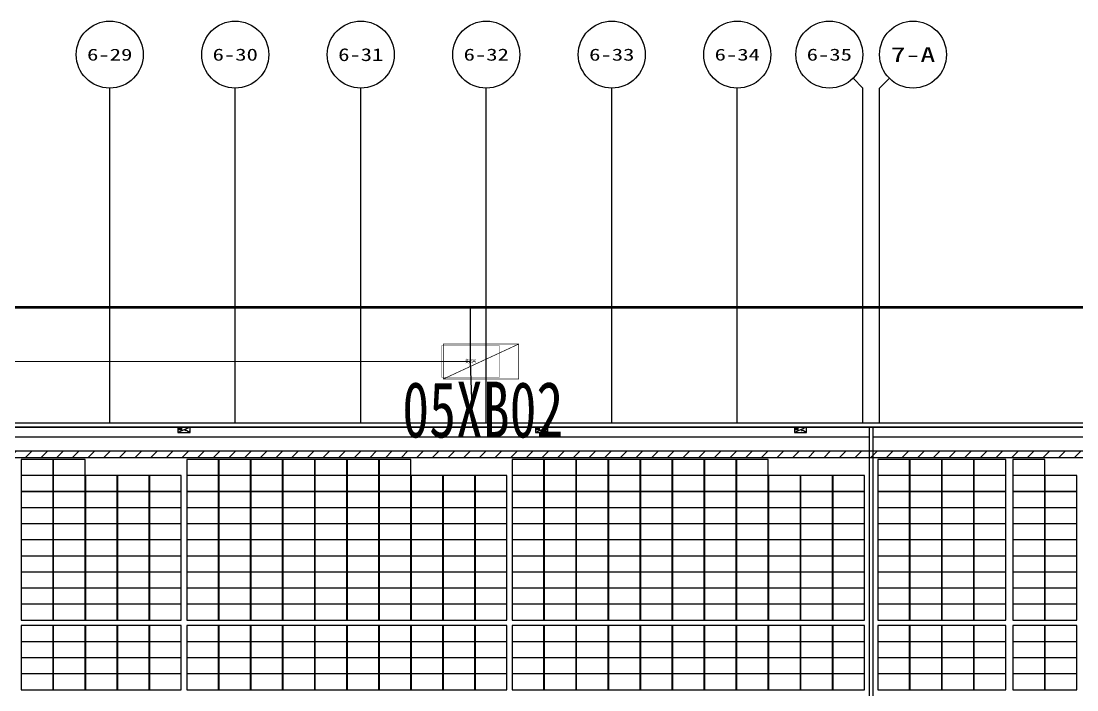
# Model space of a CAD drawing. Header units: metres. Extents: x 1218 to 2690, y 1163 to 1758.
# Drawn here: x 2329.3 to 2405, y 1475 to 1522.9 of the extents above; entities that cross this region are included whole.
import ezdxf
from ezdxf.enums import TextEntityAlignment as Align

# ---------------------------------------------------------------- set-up
doc = ezdxf.new("R2010")
doc.units = ezdxf.units.M
for name, color, linetype in [('AXIS', 3, 'Continuous'), ('AXIS_TEXT', 7, 'Continuous'), ('WALL', 9, 'Continuous'), ('单元区域外轮廓', 7, 'ByLayer'), ('屋脊线', 7, 'ByLayer'), ('接线图文字', 7, 'Continuous'), ('电缆通道', 7, 'ByLayer'), ('箱变', 7, 'ByLayer'), ('箱逆', 2, 'Continuous'), ('组件', 7, 'ByLayer'), ('运维走道板', 1, 'Continuous'), ('逆变器', 7, 'ByLayer')]:
    doc.layers.add(name, color=color, linetype=linetype)
doc.styles.add('Albedo', font='gbenor', dxfattribs={"bigfont": 'gbcbig'})
doc.styles.add('COMPLEX', font='COMPLEX')
doc.styles.add('仿宋1250', font='txt', dxfattribs={"width": 0.7071, "height": 1250})

# ---------------------------------------------------------------- blocks, each defined once
blk = doc.blocks.new('_AXISO')
blk.add_circle((0, 0), 0.5)
at = {"layer": 'AXIS_TEXT', "style": 'COMPLEX', "width": 1.041667}
blk.add_attdef('A', text='', height=0.56, dxfattribs=at).set_placement((-0.25, -0.28), (0.25, -0.28), align=Align.FIT)
blk = doc.blocks.new('DT1')
at = {"layer": 'AXIS', "color": 252, "true_color": 0x939598}
for p, q in [((1128160, 2023104), (1128160, 2047104)), ((1137160, 2023104), (1137160, 2047104)), ((1146160, 2023104), (1146160, 2047104)), ((1155160, 2023104), (1155160, 2047104)), ((1164160, 2023104), (1164160, 2047104)), ((1173160, 2023104), (1173160, 2047104)), ((1181457, 2047807), (1182160, 2047104)), ((1182160, 2023104), (1182160, 2047104)), ((1184063, 2047807), (1183360, 2047104)), ((1183360, 2023104), (1183360, 2047104))]:
    blk.add_line(p, q, dxfattribs=at)
at = {"layer": 'WALL'}
for p, q in [((1243660, 2023104), (77860, 2023104)), ((1243360, 2022804), (78160, 2022804))]:
    blk.add_line(p, q, dxfattribs=at)
for points in [[(1182610, 2022104), (875710, 2022104)], [(1243360, 2022104), (1182910, 2022104)]]:
    blk.add_lwpolyline(points, dxfattribs=at)
blk.add_lwpolyline([(1182910, 1865404), (1182910, 2022804), (1182610, 2022804), (1182610, 1865404)], close=True, dxfattribs=at)
at = {"layer": 'AXIS', "color": 252, "true_color": 0x939598}
ref = blk.add_blockref('_AXISO', (1128160, 2049504), dxfattribs=dict(at, xscale=4800, yscale=4800, zscale=4800))
ref.add_attrib('A', '6-29', dxfattribs={"layer": 'AXIS_TEXT', "height": 853.1}).set_placement((1126535, 2049077), (1129785, 2049077), align=Align.FIT)
ref = blk.add_blockref('_AXISO', (1137160, 2049504), dxfattribs=dict(at, xscale=4800, yscale=4800, zscale=4800))
ref.add_attrib('A', '6-30', dxfattribs={"layer": 'AXIS_TEXT', "height": 863.2}).set_placement((1135536, 2049072), (1138783, 2049072), align=Align.FIT)
ref = blk.add_blockref('_AXISO', (1146160, 2049504), dxfattribs=dict(at, xscale=4800, yscale=4800, zscale=4800))
ref.add_attrib('A', '6-31', dxfattribs={"layer": 'AXIS_TEXT', "height": 917.3}).set_placement((1144544, 2049045), (1147776, 2049045), align=Align.FIT)
ref = blk.add_blockref('_AXISO', (1155160, 2049504), dxfattribs=dict(at, xscale=4800, yscale=4800, zscale=4800))
ref.add_attrib('A', '6-32', dxfattribs={"layer": 'AXIS_TEXT', "height": 863.2}).set_placement((1153536, 2049072), (1156783, 2049072), align=Align.FIT)
ref = blk.add_blockref('_AXISO', (1164160, 2049504), dxfattribs=dict(at, xscale=4800, yscale=4800, zscale=4800))
ref.add_attrib('A', '6-33', dxfattribs={"layer": 'AXIS_TEXT', "height": 863.2}).set_placement((1162536, 2049072), (1165783, 2049072), align=Align.FIT)
ref = blk.add_blockref('_AXISO', (1173160, 2049504), dxfattribs=dict(at, xscale=4800, yscale=4800, zscale=4800))
ref.add_attrib('A', '6-34', dxfattribs={"layer": 'AXIS_TEXT', "height": 843.2}).set_placement((1171534, 2049082), (1174786, 2049082), align=Align.FIT)
ref = blk.add_blockref('_AXISO', (1179760, 2049504), dxfattribs=dict(at, xscale=4800, yscale=4800, zscale=4800))
ref.add_attrib('A', '6-35', dxfattribs={"layer": 'AXIS_TEXT', "height": 863.2}).set_placement((1178136, 2049072), (1181383, 2049072), align=Align.FIT)
ref = blk.add_blockref('_AXISO', (1185760, 2049504), dxfattribs=dict(at, xscale=4800, yscale=4800, zscale=4800))
ref.add_attrib('A', '7-A', dxfattribs={"layer": 'AXIS_TEXT', "height": 1047.5}).set_placement((1184164, 2048980), (1187356, 2048980), align=Align.FIT)
blk = doc.blocks.new('*U582')
at = {"layer": '单元区域外轮廓', "color": 2}
blk.add_polyline3d([(582600, -78700, 12000), (-582600, -78700, 12000), (-582600, 78700, 12000), (582600, 78700, 12000)], close=True, dxfattribs=at)
at = {"flags": 1}
for tag in ['unit_id', 'unit_name', 'parapet_height', 'ground_elevation', 'is_enable_parapet']:
    blk.add_attdef(tag, (0, 0), '', height=2.5, dxfattribs=at)
blk = doc.blocks.new('*U583')
at = {"layer": '屋脊线', "color": 30}
blk.add_line((582600, 78700, 12000), (-582600, 78700, 12000), dxfattribs=at)
at = {"flags": 1}
for tag in ['unit_id', 'unit_name']:
    blk.add_attdef(tag, (0, 0), '', height=2.5, dxfattribs=at)
blk = doc.blocks.new('*U586')
at = {"color": 0}
blk.add_polyline3d([(0, 0, 0), (-227.8, 0, 0), (-227.8, -113.3, 5.8), (0, -113.3, 5.8)], close=True, dxfattribs=at)
at = {"flags": 1}
for tag in ['mounting-hole-spacing1', 'mounting-hole-spacing2', 'module-material', 'vmpo', 'voco', 'silicon-material', 'panel-length', 'panel-width', 'panel-height', 'userid', 'theme', 'note', 'name', 'pmax', 'company-name', 'id', 'impo', 'isco']:
    blk.add_attdef(tag, (0, 0), '', height=2.5, dxfattribs=at)
blk = doc.blocks.new('*U587')
at = {"layer": '组件', "color": 231}
for p in [(46333.4, 7639.6, 1221.7), (46563.2, 7639.6, 1221.7), (46333.4, 7524.4, 1227.6), (46563.2, 7524.4, 1227.6), (46793, 7524.4, 1227.6), (46333.4, 7409.1, 1233.4), (46563.2, 7409.1, 1233.4), (46793, 7409.1, 1233.4), (46333.4, 7293.9, 1239.3), (46563.2, 7293.9, 1239.3), (46793, 7293.9, 1239.3), (46333.4, 7178.6, 1245.1), (46563.2, 7178.6, 1245.1), (46793, 7178.6, 1245.1), (46333.4, 7063.4, 1251), (46563.2, 7063.4, 1251), (46793, 7063.4, 1251), (46333.4, 6948.1, 1256.9), (46563.2, 6948.1, 1256.9), (46793, 6948.1, 1256.9), (47022.8, 6948.1, 1256.9), (46333.4, 6832.9, 1262.7), (46563.2, 6832.9, 1262.7), (46793, 6832.9, 1262.7), (47022.8, 6832.9, 1262.7), (46333.4, 6717.6, 1268.6), (46563.2, 6717.6, 1268.6), (46793, 6717.6, 1268.6), (47022.8, 6717.6, 1268.6), (46333.4, 6602.4, 1274.4), (46563.2, 6602.4, 1274.4), (46793, 6602.4, 1274.4), (47022.8, 6602.4, 1274.4)]:
    blk.add_blockref('*U586', p, dxfattribs=at)
at = {"layer": '组件', "color": 1}
for p in [(47520.4, 7639.6, 1221.7), (47750.2, 7639.6, 1221.7), (47980, 7639.6, 1221.7), (48209.8, 7639.6, 1221.7), (48439.6, 7639.6, 1221.7), (48669.4, 7639.6, 1221.7), (48899.2, 7639.6, 1221.7), (47022.8, 7524.4, 1227.6), (47252.6, 7524.4, 1227.6), (47520.4, 7524.4, 1227.6), (47750.2, 7524.4, 1227.6), (47980, 7524.4, 1227.6), (48209.8, 7524.4, 1227.6), (48439.6, 7524.4, 1227.6), (48669.4, 7524.4, 1227.6), (48899.2, 7524.4, 1227.6), (49129, 7524.4, 1227.6), (49358.8, 7524.4, 1227.6), (47022.8, 7409.1, 1233.4), (47252.6, 7409.1, 1233.4), (47520.4, 7409.1, 1233.4), (47750.2, 7409.1, 1233.4), (47980, 7409.1, 1233.4), (48209.8, 7409.1, 1233.4), (48439.6, 7409.1, 1233.4), (48669.4, 7409.1, 1233.4), (48899.2, 7409.1, 1233.4), (49129, 7409.1, 1233.4), (49358.8, 7409.1, 1233.4), (47022.8, 7293.9, 1239.3), (47252.6, 7293.9, 1239.3), (47520.4, 7293.9, 1239.3), (47750.2, 7293.9, 1239.3), (47980, 7293.9, 1239.3), (48209.8, 7293.9, 1239.3), (48439.6, 7293.9, 1239.3), (48669.4, 7293.9, 1239.3), (48899.2, 7293.9, 1239.3), (49129, 7293.9, 1239.3), (49358.8, 7293.9, 1239.3), (47022.8, 7178.6, 1245.1), (47252.6, 7178.6, 1245.1), (47520.4, 7178.6, 1245.1), (47750.2, 7178.6, 1245.1), (47980, 7178.6, 1245.1), (48209.8, 7178.6, 1245.1), (48439.6, 7178.6, 1245.1), (48669.4, 7178.6, 1245.1), (48899.2, 7178.6, 1245.1), (49129, 7178.6, 1245.1), (49358.8, 7178.6, 1245.1), (49588.6, 7178.6, 1245.1), (47022.8, 7063.4, 1251), (47252.6, 7063.4, 1251), (47520.4, 7063.4, 1251), (47750.2, 7063.4, 1251), (47980, 7063.4, 1251), (48209.8, 7063.4, 1251), (48439.6, 7063.4, 1251), (48669.4, 7063.4, 1251), (48899.2, 7063.4, 1251), (49129, 7063.4, 1251), (49358.8, 7063.4, 1251), (49588.6, 7063.4, 1251), (47252.6, 6948.1, 1256.9), (47520.4, 6948.1, 1256.9), (47750.2, 6948.1, 1256.9), (47980, 6948.1, 1256.9), (48209.8, 6948.1, 1256.9), (48439.6, 6948.1, 1256.9), (48669.4, 6948.1, 1256.9), (48899.2, 6948.1, 1256.9), (49129, 6948.1, 1256.9), (49358.8, 6948.1, 1256.9), (49588.6, 6948.1, 1256.9), (47252.6, 6832.9, 1262.7), (47520.4, 6832.9, 1262.7), (47750.2, 6832.9, 1262.7), (47980, 6832.9, 1262.7), (48209.8, 6832.9, 1262.7), (48439.6, 6832.9, 1262.7), (48669.4, 6832.9, 1262.7), (48899.2, 6832.9, 1262.7), (49129, 6832.9, 1262.7), (49358.8, 6832.9, 1262.7), (49588.6, 6832.9, 1262.7), (47252.6, 6717.6, 1268.6), (47520.4, 6717.6, 1268.6), (47750.2, 6717.6, 1268.6), (47980, 6717.6, 1268.6), (48209.8, 6717.6, 1268.6), (48439.6, 6717.6, 1268.6), (48669.4, 6717.6, 1268.6), (48899.2, 6717.6, 1268.6), (49129, 6717.6, 1268.6), (49358.8, 6717.6, 1268.6), (49588.6, 6717.6, 1268.6), (47252.6, 6602.4, 1274.4), (47520.4, 6602.4, 1274.4), (47750.2, 6602.4, 1274.4), (47980, 6602.4, 1274.4), (48209.8, 6602.4, 1274.4), (48439.6, 6602.4, 1274.4), (48669.4, 6602.4, 1274.4), (48899.2, 6602.4, 1274.4), (49129, 6602.4, 1274.4), (49358.8, 6602.4, 1274.4), (49588.6, 6602.4, 1274.4), (46333.4, 6449.1, 1282.2), (46563.2, 6449.1, 1282.2), (46793, 6449.1, 1282.2), (47022.8, 6449.1, 1282.2), (47252.6, 6449.1, 1282.2), (47520.4, 6449.1, 1282.2), (47750.2, 6449.1, 1282.2), (47980, 6449.1, 1282.2), (48209.8, 6449.1, 1282.2), (48439.6, 6449.1, 1282.2), (48669.4, 6449.1, 1282.2), (46333.4, 6333.9, 1288.1), (46563.2, 6333.9, 1288.1), (46793, 6333.9, 1288.1), (47022.8, 6333.9, 1288.1), (47252.6, 6333.9, 1288.1), (47520.4, 6333.9, 1288.1), (47750.2, 6333.9, 1288.1), (47980, 6333.9, 1288.1), (48209.8, 6333.9, 1288.1), (48439.6, 6333.9, 1288.1), (48669.4, 6333.9, 1288.1), (46333.4, 6218.6, 1293.9), (46563.2, 6218.6, 1293.9), (46793, 6218.6, 1293.9), (47022.8, 6218.6, 1293.9), (47252.6, 6218.6, 1293.9), (47520.4, 6218.6, 1293.9), (47750.2, 6218.6, 1293.9), (47980, 6218.6, 1293.9), (48209.8, 6218.6, 1293.9), (48439.6, 6218.6, 1293.9), (48669.4, 6218.6, 1293.9), (46333.4, 6103.4, 1299.8), (46563.2, 6103.4, 1299.8), (46793, 6103.4, 1299.8), (47022.8, 6103.4, 1299.8), (47252.6, 6103.4, 1299.8), (47520.4, 6103.4, 1299.8), (47750.2, 6103.4, 1299.8), (47980, 6103.4, 1299.8), (48209.8, 6103.4, 1299.8), (48439.6, 6103.4, 1299.8), (48669.4, 6103.4, 1299.8)]:
    blk.add_blockref('*U586', p, dxfattribs=at)
at = {"layer": '组件', "color": 100}
for p in [(49853.8, 7639.6, 1221.7), (50083.6, 7639.6, 1221.7), (50313.4, 7639.6, 1221.7), (50543.2, 7639.6, 1221.7), (50773, 7639.6, 1221.7), (51002.8, 7639.6, 1221.7), (51232.6, 7639.6, 1221.7), (49588.6, 7524.4, 1227.6), (49853.8, 7524.4, 1227.6), (50083.6, 7524.4, 1227.6), (50313.4, 7524.4, 1227.6), (50543.2, 7524.4, 1227.6), (50773, 7524.4, 1227.6), (51002.8, 7524.4, 1227.6), (51232.6, 7524.4, 1227.6), (49588.6, 7409.1, 1233.4), (49853.8, 7409.1, 1233.4), (50083.6, 7409.1, 1233.4), (50313.4, 7409.1, 1233.4), (50543.2, 7409.1, 1233.4), (50773, 7409.1, 1233.4), (51002.8, 7409.1, 1233.4), (51232.6, 7409.1, 1233.4), (51462.4, 7409.1, 1233.4), (49588.6, 7293.9, 1239.3), (49853.8, 7293.9, 1239.3), (50083.6, 7293.9, 1239.3), (50313.4, 7293.9, 1239.3), (50543.2, 7293.9, 1239.3), (50773, 7293.9, 1239.3), (51002.8, 7293.9, 1239.3), (51232.6, 7293.9, 1239.3), (51462.4, 7293.9, 1239.3), (49853.8, 7178.6, 1245.1), (50083.6, 7178.6, 1245.1), (50313.4, 7178.6, 1245.1), (50543.2, 7178.6, 1245.1), (50773, 7178.6, 1245.1), (51002.8, 7178.6, 1245.1), (51232.6, 7178.6, 1245.1), (51462.4, 7178.6, 1245.1), (49853.8, 7063.4, 1251), (50083.6, 7063.4, 1251), (50313.4, 7063.4, 1251), (50543.2, 7063.4, 1251), (50773, 7063.4, 1251), (51002.8, 7063.4, 1251), (51232.6, 7063.4, 1251), (51462.4, 7063.4, 1251), (49853.8, 6948.1, 1256.9), (50083.6, 6948.1, 1256.9), (50313.4, 6948.1, 1256.9), (50543.2, 6948.1, 1256.9), (50773, 6948.1, 1256.9), (51002.8, 6948.1, 1256.9), (51232.6, 6948.1, 1256.9), (51462.4, 6948.1, 1256.9), (49853.8, 6832.9, 1262.7), (50083.6, 6832.9, 1262.7), (50313.4, 6832.9, 1262.7), (50543.2, 6832.9, 1262.7), (50773, 6832.9, 1262.7), (51002.8, 6832.9, 1262.7), (51232.6, 6832.9, 1262.7), (51462.4, 6832.9, 1262.7), (49853.8, 6717.6, 1268.6), (50083.6, 6717.6, 1268.6), (50313.4, 6717.6, 1268.6), (50543.2, 6717.6, 1268.6), (50773, 6717.6, 1268.6), (51002.8, 6717.6, 1268.6), (51232.6, 6717.6, 1268.6), (51462.4, 6717.6, 1268.6), (49853.8, 6602.4, 1274.4), (50083.6, 6602.4, 1274.4), (50313.4, 6602.4, 1274.4), (50543.2, 6602.4, 1274.4), (50773, 6602.4, 1274.4), (51002.8, 6602.4, 1274.4), (51232.6, 6602.4, 1274.4), (51462.4, 6602.4, 1274.4), (48899.2, 6449.1, 1282.2), (49129, 6449.1, 1282.2), (49358.8, 6449.1, 1282.2), (49588.6, 6449.1, 1282.2), (49853.8, 6449.1, 1282.2), (50083.6, 6449.1, 1282.2), (50313.4, 6449.1, 1282.2), (50543.2, 6449.1, 1282.2), (50773, 6449.1, 1282.2), (51002.8, 6449.1, 1282.2), (51232.6, 6449.1, 1282.2), (51462.4, 6449.1, 1282.2), (48899.2, 6333.9, 1288.1), (49129, 6333.9, 1288.1), (49358.8, 6333.9, 1288.1), (49588.6, 6333.9, 1288.1), (49853.8, 6333.9, 1288.1), (50083.6, 6333.9, 1288.1), (50313.4, 6333.9, 1288.1), (50543.2, 6333.9, 1288.1), (50773, 6333.9, 1288.1), (51002.8, 6333.9, 1288.1), (51232.6, 6333.9, 1288.1), (51462.4, 6333.9, 1288.1), (48899.2, 6218.6, 1293.9), (49129, 6218.6, 1293.9), (49358.8, 6218.6, 1293.9), (49588.6, 6218.6, 1293.9), (49853.8, 6218.6, 1293.9), (50083.6, 6218.6, 1293.9), (50313.4, 6218.6, 1293.9), (50543.2, 6218.6, 1293.9), (50773, 6218.6, 1293.9), (51002.8, 6218.6, 1293.9), (51232.6, 6218.6, 1293.9), (51462.4, 6218.6, 1293.9), (48899.2, 6103.4, 1299.8), (49129, 6103.4, 1299.8), (49358.8, 6103.4, 1299.8), (49588.6, 6103.4, 1299.8), (49853.8, 6103.4, 1299.8), (50083.6, 6103.4, 1299.8), (50313.4, 6103.4, 1299.8), (50543.2, 6103.4, 1299.8), (50773, 6103.4, 1299.8), (51002.8, 6103.4, 1299.8), (51232.6, 6103.4, 1299.8), (51462.4, 6103.4, 1299.8)]:
    blk.add_blockref('*U586', p, dxfattribs=at)
at = {"layer": '组件', "color": 4}
for p in [(51462.4, 7639.6, 1221.7), (52475.7, 7639.6, 1221.7), (52705.5, 7639.6, 1221.7), (52935.3, 7639.6, 1221.7), (53165.1, 7639.6, 1221.7), (53444.2, 7639.6, 1221.7), (51462.4, 7524.4, 1227.6), (51692.2, 7524.4, 1227.6), (51922, 7524.4, 1227.6), (52151.8, 7524.4, 1227.6), (52475.7, 7524.4, 1227.6), (52705.5, 7524.4, 1227.6), (52935.3, 7524.4, 1227.6), (53165.1, 7524.4, 1227.6), (53444.2, 7524.4, 1227.6), (53674, 7524.4, 1227.6), (51692.2, 7409.1, 1233.4), (51922, 7409.1, 1233.4), (52151.8, 7409.1, 1233.4), (52475.7, 7409.1, 1233.4), (52705.5, 7409.1, 1233.4), (52935.3, 7409.1, 1233.4), (53165.1, 7409.1, 1233.4), (53444.2, 7409.1, 1233.4), (53674, 7409.1, 1233.4), (51692.2, 7293.9, 1239.3), (51922, 7293.9, 1239.3), (52151.8, 7293.9, 1239.3), (52475.7, 7293.9, 1239.3), (52705.5, 7293.9, 1239.3), (52935.3, 7293.9, 1239.3), (53165.1, 7293.9, 1239.3), (53444.2, 7293.9, 1239.3), (53674, 7293.9, 1239.3), (51692.2, 7178.6, 1245.1), (51922, 7178.6, 1245.1), (52151.8, 7178.6, 1245.1), (52475.7, 7178.6, 1245.1), (52705.5, 7178.6, 1245.1), (52935.3, 7178.6, 1245.1), (53165.1, 7178.6, 1245.1), (53444.2, 7178.6, 1245.1), (53674, 7178.6, 1245.1), (51692.2, 7063.4, 1251), (51922, 7063.4, 1251), (52151.8, 7063.4, 1251), (52475.7, 7063.4, 1251), (52705.5, 7063.4, 1251), (52935.3, 7063.4, 1251), (53165.1, 7063.4, 1251), (53444.2, 7063.4, 1251), (53674, 7063.4, 1251), (51692.2, 6948.1, 1256.9), (51922, 6948.1, 1256.9), (52151.8, 6948.1, 1256.9), (52475.7, 6948.1, 1256.9), (52705.5, 6948.1, 1256.9), (52935.3, 6948.1, 1256.9), (53165.1, 6948.1, 1256.9), (53444.2, 6948.1, 1256.9), (53674, 6948.1, 1256.9), (51692.2, 6832.9, 1262.7), (51922, 6832.9, 1262.7), (52151.8, 6832.9, 1262.7), (52475.7, 6832.9, 1262.7), (52705.5, 6832.9, 1262.7), (52935.3, 6832.9, 1262.7), (53165.1, 6832.9, 1262.7), (53444.2, 6832.9, 1262.7), (53674, 6832.9, 1262.7), (51692.2, 6717.6, 1268.6), (51922, 6717.6, 1268.6), (52151.8, 6717.6, 1268.6), (52475.7, 6717.6, 1268.6), (52705.5, 6717.6, 1268.6), (52935.3, 6717.6, 1268.6), (53165.1, 6717.6, 1268.6), (53444.2, 6717.6, 1268.6), (53674, 6717.6, 1268.6), (51692.2, 6602.4, 1274.4), (51922, 6602.4, 1274.4), (52151.8, 6602.4, 1274.4), (52475.7, 6602.4, 1274.4), (52705.5, 6602.4, 1274.4), (52935.3, 6602.4, 1274.4), (53165.1, 6602.4, 1274.4), (53444.2, 6602.4, 1274.4), (53674, 6602.4, 1274.4), (51692.2, 6449.1, 1282.2), (51922, 6449.1, 1282.2), (52151.8, 6449.1, 1282.2), (52475.7, 6449.1, 1282.2), (52705.5, 6449.1, 1282.2), (52935.3, 6449.1, 1282.2), (53165.1, 6449.1, 1282.2), (53444.2, 6449.1, 1282.2), (53674, 6449.1, 1282.2), (51692.2, 6333.9, 1288.1), (51922, 6333.9, 1288.1), (52151.8, 6333.9, 1288.1), (52475.7, 6333.9, 1288.1), (52705.5, 6333.9, 1288.1), (52935.3, 6333.9, 1288.1), (53165.1, 6333.9, 1288.1), (53444.2, 6333.9, 1288.1), (53674, 6333.9, 1288.1), (51692.2, 6218.6, 1293.9), (51922, 6218.6, 1293.9), (52151.8, 6218.6, 1293.9), (52475.7, 6218.6, 1293.9), (52705.5, 6218.6, 1293.9), (52935.3, 6218.6, 1293.9), (53165.1, 6218.6, 1293.9), (53444.2, 6218.6, 1293.9), (53674, 6218.6, 1293.9), (51692.2, 6103.4, 1299.8), (51922, 6103.4, 1299.8), (52151.8, 6103.4, 1299.8), (52475.7, 6103.4, 1299.8), (52705.5, 6103.4, 1299.8), (52935.3, 6103.4, 1299.8), (53165.1, 6103.4, 1299.8), (53444.2, 6103.4, 1299.8), (53674, 6103.4, 1299.8)]:
    blk.add_blockref('*U586', p, dxfattribs=at)
at = {"flags": 1}
for tag in ['offset-x', 'offset-y', 'mode', 'tilt', 'azimuth', 'align', 'array-mode', 'panel-x', 'panel-y', 'panel-per-row', 'bracket-type', 'bracket-value', 'row-per-array']:
    blk.add_attdef(tag, (0, 0), '', height=2.5, dxfattribs=at)
blk = doc.blocks.new('*U647', base_point=(43.5, 18.1))
at = {"color": 0}
for p, q in [((0, 0), (87, 36.1)), ((56.7, 18.2), (81.7, 18.2)), ((56.7, 9.6), (81.7, 9.6))]:
    blk.add_line(p, q, dxfattribs=at)
blk.add_lwpolyline([(0, 0), (87, 0), (87, 36.1), (0, 36.1)], close=True, dxfattribs=at)
blk.add_lwpolyline([(4.7, 27, -0.6815), (15.8, 30.2), (25.5, 23.7, 0.6815), (36.6, 27)], format="xyb", dxfattribs=at)
blk = doc.blocks.new('*U648', base_point=(43.5, 18.1))
at = {"color": 0}
for p, q in [((0, 0), (87, 36.1)), ((56.7, 18.2), (81.7, 18.2)), ((56.7, 9.6), (81.7, 9.6))]:
    blk.add_line(p, q, dxfattribs=at)
blk.add_lwpolyline([(0, 0), (87, 0), (87, 36.1), (0, 36.1)], close=True, dxfattribs=at)
blk.add_lwpolyline([(4.7, 27, -0.6815), (15.8, 30.2), (25.5, 23.7, 0.6815), (36.6, 27)], format="xyb", dxfattribs=at)
blk = doc.blocks.new('*U649', base_point=(43.5, 18.1))
at = {"color": 0}
for p, q in [((0, 0), (87, 36.1)), ((56.7, 18.2), (81.7, 18.2)), ((56.7, 9.6), (81.7, 9.6))]:
    blk.add_line(p, q, dxfattribs=at)
blk.add_lwpolyline([(0, 0), (87, 0), (87, 36.1), (0, 36.1)], close=True, dxfattribs=at)
blk.add_lwpolyline([(4.7, 27, -0.6815), (15.8, 30.2), (25.5, 23.7, 0.6815), (36.6, 27)], format="xyb", dxfattribs=at)
blk = doc.blocks.new('*U706', base_point=(205, 115))
at = {"layer": '箱变', "const_width": 2.5}
blk.add_lwpolyline([(0, 0), (410, 0), (410, 230), (0, 230)], close=True, dxfattribs=at)
at = {"layer": '箱变', "style": 'Albedo'}
blk.add_text('变压器', height=25, dxfattribs=at).set_placement((205, 115), align=Align.MIDDLE_CENTER)

msp = doc.modelspace()

# ---------------------------------------------------------------- hatches: boundary and pattern name
at = {"layer": '运维走道板'}
h = msp.add_hatch(dxfattribs=at)
h.set_pattern_fill('ANSI31', color=1, scale=0.5)
h.set_pattern_definition([(45, (3496.791, -2326.28056), (-0.561266, 0.561266), [])])
h.paths.add_polyline_path([(2084.171, 1492.159), (2450.199, 1492.159), (2450.199, 1491.659), (2084.171, 1491.659)])

# ---------------------------------------------------------------- linework, layer by layer
at = {"layer": '单元区域外轮廓', "color": 4, "elevation": 12}
msp.add_lwpolyline([(2450.821, 1336.45), (1285.621, 1336.45), (1285.621, 1493.85), (2450.821, 1493.85)], close=True, dxfattribs=at)
at = {"layer": '接线图文字', "color": 2, "const_width": 0.2, "elevation": 12.3}
msp.add_lwpolyline([(1393.993, 1502.439), (2466.121, 1502.439)], dxfattribs=at)
at = {"layer": '电缆通道', "color": 6}
for points in [[(2361.491, 1498.566, 0.01), (2361.491, 1502.41, 0)], [(2361.491, 1502.41, 0), (2466.01, 1502.41, 0)], [(2236.178, 1498.604, 0.01), (2361.491, 1498.566, 0.01)], [(2361.661, 1493.85, 0.001), (2361.491, 1498.566, 0.01)], [(2361.661, 1493.85, 12), (2361.661, 1493.85, 0.001)]]:
    msp.add_polyline3d(points, dxfattribs=at)
at = {"layer": '箱逆', "color": 2, "const_width": 0.05, "elevation": 12.3}
msp.add_lwpolyline([(2359.544, 1499.814), (2364.944, 1499.814), (2364.944, 1497.314), (2359.544, 1497.314)], close=True, dxfattribs=at)
msp.add_lwpolyline([(2359.544, 1497.314), (2364.944, 1499.814)], dxfattribs=at)
at = {"layer": '运维走道板', "elevation": 12.3}
msp.add_lwpolyline([(2084.171, 1492.159), (2450.199, 1492.159), (2450.199, 1491.659), (2084.171, 1491.659), (2084.171, 1492.159)], dxfattribs=at)

# ---------------------------------------------------------------- block references
at = {"xscale": 0.001, "yscale": 0.001, "zscale": 0.001}
msp.add_blockref('DT1', (1207.461, -528.954, 12.3), dxfattribs=at)
at = {"layer": '单元区域外轮廓', "xscale": 0.001, "yscale": 0.001, "zscale": 0.001}
msp.add_blockref('*U582', (1868.221, 1415.15), dxfattribs=at)
at = {"layer": '屋脊线', "xscale": 0.001, "yscale": 0.001, "zscale": 0.001}
msp.add_blockref('*U583', (1868.221, 1415.15), dxfattribs=at)
at = {"layer": '箱变', "xscale": 0.01, "yscale": 0.01, "zscale": 0.01}
msp.add_blockref('*U706', (2361.491, 1498.566, 1.16), dxfattribs=at)
at = {"layer": '组件', "xscale": 0.01, "yscale": 0.01, "zscale": 0.01}
msp.add_blockref('*U587', (1868.221, 1415.15), dxfattribs=at)
at = {"layer": '逆变器', "xscale": 0.01, "yscale": 0.01, "zscale": 0.01, "rotation": 180}
for name, p in [('*U647', (2340.947, 1493.669, 12.577)), ('*U648', (2366.592, 1493.669, 12.577)), ('*U649', (2385.153, 1493.669, 12.577))]:
    msp.add_blockref(name, p, dxfattribs=at)

# ---------------------------------------------------------------- texts
at = {"layer": '箱逆', "style": '仿宋1250', "width": 0.7071}
msp.add_text('05XB02', height=4, dxfattribs=at).set_placement((2362.373, 1495.091, 12.3), align=Align.MIDDLE)

doc.saveas('drawing.dxf')
